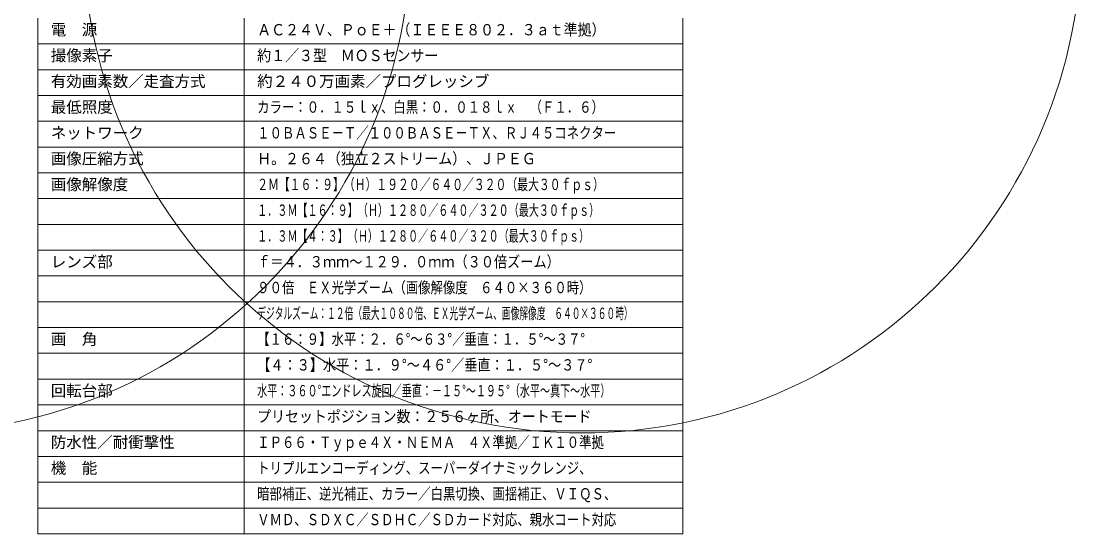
# Model space of a CAD drawing. Units: millimetres, scale not verified. Extents: x -184 to 140, y -116 to 117.
# Drawn here: x -65.8 to 139.7, y -116.5 to -17.1 of the extents above; entities that cross this region are included whole.
import ezdxf
from ezdxf.enums import TextEntityAlignment as Align

# ---------------------------------------------------------------- set-up
doc = ezdxf.new("R2010")
doc.units = ezdxf.units.MM
doc.header["$LTSCALE"] = 0.125
doc.layers.add('0-1_WAKU', color=1, linetype='Continuous', lineweight=18)
doc.layers.add('0-4_GAIKEI', color=1, linetype='Continuous', lineweight=18)
doc.layers.add('0-2_MOJI1', color=7, linetype='Continuous')
doc.styles.add('ＭＳ ゴシック', font='')
doc.styles.get('ＭＳ ゴシック').set_extended_font_data('MS Gothic')

msp = doc.modelspace()

# ---------------------------------------------------------------- linework, layer by layer
at = {"layer": '0-1_WAKU', "color": 4}
for p, q in [((-62.5708, -16.4939), (-62.5708, -116.4939)), ((-22.5708, -116.4939), (-22.5708, -16.4939)), ((62.4292, -116.4939), (62.4292, -16.4939)), ((-62.5708, -116.4939), (62.4292, -116.4939))]:
    msp.add_line(p, q, dxfattribs=at)
at = {"layer": '0-1_WAKU'}
for p, q in [((62.4292, -21.4939), (-62.5708, -21.4939)), ((62.4292, -26.4939), (-62.5708, -26.4939)), ((62.4292, -31.4939), (-62.5708, -31.4939)), ((62.4292, -36.4939), (-62.5708, -36.4939)), ((-62.5708, -41.4939), (62.4292, -41.4939)), ((-62.5708, -46.4939), (62.4292, -46.4939)), ((-62.5708, -51.4939), (62.4292, -51.4939)), ((-62.5708, -56.4939), (62.4292, -56.4939)), ((-62.5708, -61.4939), (62.4292, -61.4939)), ((-62.5708, -66.4939), (62.4292, -66.4939)), ((-62.5708, -71.4939), (62.4292, -71.4939)), ((62.4292, -76.4939), (-62.5708, -76.4939)), ((62.4292, -81.4939), (-62.5708, -81.4939)), ((-62.5708, -86.4939), (62.4292, -86.4939)), ((-62.5708, -91.4939), (62.4292, -91.4939)), ((-62.5708, -96.4939), (62.4292, -96.4939)), ((-62.5708, -101.4939), (62.4292, -101.4939)), ((-62.5708, -106.4939), (62.4292, -106.4939)), ((-62.5708, -111.4939), (62.4292, -111.4939))]:
    msp.add_line(p, q, dxfattribs=at)
at = {"layer": '0-4_GAIKEI'}
for centre in [(-87.0541, -0.1515), (42.9451, -0.1515)]:
    msp.add_circle(centre, 96.7879, dxfattribs=at)

# ---------------------------------------------------------------- texts
at = {"layer": '0-2_MOJI1', "style": 'ＭＳ ゴシック'}
for s, p in [('電\u3000源', (-60.0708, -20.4939)), ('撮像素子', (-60.0708, -25.4939)), ('有効画素数／走査方式', (-60.0708, -30.4939)), ('約２４０万画素／プログレッシブ', (-20.0708, -30.4939)), ('最低照度', (-60.0708, -35.4939)), ('ネットワーク', (-60.0708, -40.4939)), ('画像圧縮方式', (-60.0708, -45.4939)), ('画像解像度', (-60.0708, -50.4939)), ('レンズ部', (-60.0708, -65.4939)), ('画\u3000角', (-60.0708, -80.4939)), ('回転台部', (-60.0708, -90.4939)), ('防水性／耐衝撃性', (-60.0708, -100.4939)), ('機\u3000能', (-60.0708, -105.4939))]:
    msp.add_text(s, height=2.199, dxfattribs=at).set_placement(p, align=Align.BOTTOM_LEFT)
for s, width, p in [('ＡＣ２４Ｖ、ＰｏＥ＋（ＩＥＥＥ８０２．３ａｔ準拠）', 0.9, (-20.0708, -20.4939)), ('約１／３型\u3000ＭＯＳセンサー', 0.9, (-20.0708, -25.4939)), ('カラー：０．１５ｌｘ、白黒：０．０１８ｌｘ\u3000（Ｆ１．６）', 0.8, (-20.0708, -35.4939)), ('１０ＢＡＳＥ－Ｔ／１００ＢＡＳＥ－ＴＸ、ＲＪ４５コネクター', 0.8, (-20.0708, -40.4939)), ('Ｈ。２６４（独立２ストリーム）、ＪＰＥＧ', 0.9, (-20.0708, -45.4939)), ('２Ｍ【１６：９】（Ｈ）１９２０／６４０／３２０（最大３０ｆｐｓ）', 0.7, (-20.0708, -50.4939)), ('１．３Ｍ【１６：９】（Ｈ）１２８０／６４０／３２０（最大３０ｆｐｓ）', 0.65, (-20.0708, -55.4939)), ('１．３Ｍ【４：３】（Ｈ）１２８０／６４０／３２０（最大３０ｆｐｓ）', 0.65, (-20.0708, -60.4939)), ('ｆ＝４．３ｍｍ～１２９．０ｍｍ（３０倍ズーム）', 0.85, (-20.0708, -65.4939)), ('９０倍\u3000ＥＸ光学ズーム（画像解像度\u3000６４０×３６０時）', 0.8, (-20.0708, -70.4939)), ('デジタルズーム：１２倍（最大１０８０倍、ＥＸ光学ズーム、画像解像度\u3000６４０×３６０時）', 0.55, (-20.0708, -75.4939)), ('【１６：９】水平：２．６°～６３°／垂直：１．５°～３７°', 0.8, (-20.0708, -80.4939)), ('【４：３】水平：１．９°～４６°／垂直：１．５°～３７°', 0.85, (-20.0708, -85.4939)), ('水平：３６０°エンドレス旋回／垂直：－１５°～１９５°（水平～真下～水平）', 0.65, (-20.0708, -90.4939)), ('プリセットポジション数：２５６ヶ所、オートモード', 0.9, (-20.0708, -95.4939)), ('ＩＰ６６・Ｔｙｐｅ４Ｘ・ＮＥＭＡ\u3000４Ｘ準拠／ＩＫ１０準拠', 0.8, (-20.0708, -100.4939)), ('トリプルエンコーディング、スーパーダイナミックレンジ、', 0.8, (-20.0708, -105.4939)), ('暗部補正、逆光補正、カラー／白黒切換、画揺補正、ＶＩＱＳ、', 0.8, (-20.0708, -110.4939)), ('ＶＭＤ、ＳＤＸＣ／ＳＤＨＣ／ＳＤカード対応、親水コート対応', 0.8, (-20.0708, -115.4939))]:
    msp.add_text(s, height=2.199, dxfattribs=dict(at, width=width)).set_placement(p, align=Align.BOTTOM_LEFT)

doc.saveas('drawing.dxf')
